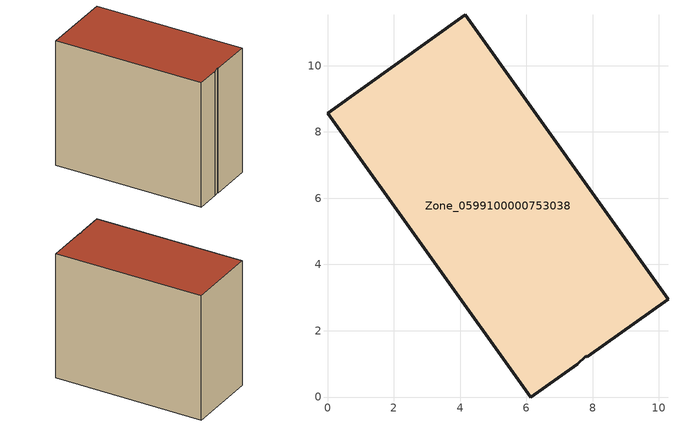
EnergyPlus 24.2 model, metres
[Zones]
Zone_0599100000753038
 floor ground (C_G): 7.79,1.23 7.53,0.99 6.14,0 0,8.56 4.16,11.53 10.28,2.95 7.85,1.22 z0
 wall outside (C_F): 7.85,1.22 10.28,2.95 4.16,11.53 0,8.56 6.14,0 7.53,0.99 7.79,1.23 7.85,1.22 z0:8.93
 roof outside (C_R): 7.53,0.99 7.79,1.23 7.85,1.22 10.28,2.95 4.16,11.53 0,8.56 6.14,0 z8.93
[BUILDING]
Pand.0599100000753038: North Axis=0; Terrain=City; Loads Convergence Tolerance Value=0.04; Temperature Convergence Tolerance Value=0.4; Solar Distribution=FullExterior; Maximum Number of Warmup Days=25; Minimum Number of Warmup Days=1
[Site:Location]
Rotterdam.The.Hague.AP_ZH_NLD Design_Conditions: Latitude=51.96; Longitude=4.45; Time Zone=1; Elevation=-4.5
[SITE:GROUNDTEMPERATURE:BUILDINGSURFACE]
18, 18, 18, 18, 18, 18, 18, 18, 18, 18, 18, 18
[MATERIAL] Thermal Absorptance=0.9; Solar Absorptance=0.7; Visible Absorptance=0.7
Name | Roughness | Thickness | Conductivity | Density | Specific Heat
G.TI.2006-2014 | MediumSmooth | 0.15 | 0.06 | 540 | 1210
F.TI.2006-2014 | Rough | 0.3 | 0.12 | 1920 | 840
R.TI.2006-2014 | MediumRough | 0.2 | 0.08 | 1500 | 1000
[CONSTRUCTION]
C_G: G.TI.2006-2014
C_F: F.TI.2006-2014
C_R: R.TI.2006-2014
[ZONE]
Zone_0599100000753038: Type=1; Multiplier=1; Ceiling Height=Autocalculate; Volume=Autocalculate; Floor Area=autocalculate; Part of Total Floor Area=Yes
[ZONEINFILTRATION:DESIGNFLOWRATE]
Infil_Zone_0599100000753038: Zone or ZoneList or Space or SpaceList=Zone_0599100000753038; Schedule=AlwaysOn; Design Flow Rate Calculation Method=Flow/Area; Flow Rate per Floor Area=0.0015; Constant Term Coefficient=1; Temperature Term Coefficient=0; Velocity Term Coefficient=0; Velocity Squared Term Coefficient=0
[HVACTEMPLATE:ZONE:IDEALLOADSAIRSYSTEM]
Zone_0599100000753038: Maximum Heating Supply Air Temperature=50; Minimum Cooling Supply Air Temperature=13; Maximum Heating Supply Air Humidity Ratio=0.0156; Minimum Cooling Supply Air Humidity Ratio=0.0077; Heating Limit=NoLimit; Cooling Limit=NoLimit; Dehumidification Control Type=ConstantSensibleHeatRatio; Cooling Sensible Heat Ratio=0.7; Dehumidification Setpoint=60; Humidification Control Type=None; Humidification Setpoint=30; Outdoor Air Method=None; Outdoor Air Flow Rate per Person=0.00944; Outdoor Air Flow Rate per Zone Floor Area=0; Outdoor Air Flow Rate per Zone=0; Demand Controlled Ventilation Type=None; Outdoor Air Economizer Type=NoEconomizer; Heat Recovery Type=None; Sensible Heat Recovery Effectiveness=0.7; Latent Heat Recovery Effectiveness=0.65
[ZONECONTROL:THERMOSTAT]
ThermostatControl_Zone_0599100000753038: Zone or ZoneList=Zone_0599100000753038; Control Type Schedule=DualSetpointControlType; Control 1=Thermostat_Zone_0599100000753038; Temperature Difference Between Cutout And Setpoint=0
[THERMOSTATSETPOINT:DUALSETPOINT]
Thermostat_Zone_0599100000753038: Heating Setpoint Temperature Schedule=HeatingSetpoint_Zone_0599100000753038; Cooling Setpoint Temperature Schedule=CoolingSetpoint_Zone_0599100000753038
[SCHEDULE:COMPACT]
HeatingSetpoint_Zone_0599100000753038: Through: 12/31, For: AllDays, Until: 24:00, 21
CoolingSetpoint_Zone_0599100000753038: Through: 12/31, For: AllDays, Until: 24:00, 24
DualSetpointControlType: Through: 12/31, For: AllDays, Until: 24:00, 4
AlwaysOn: Through: 12/31, For: AllDays, Until: 24:00, 1
